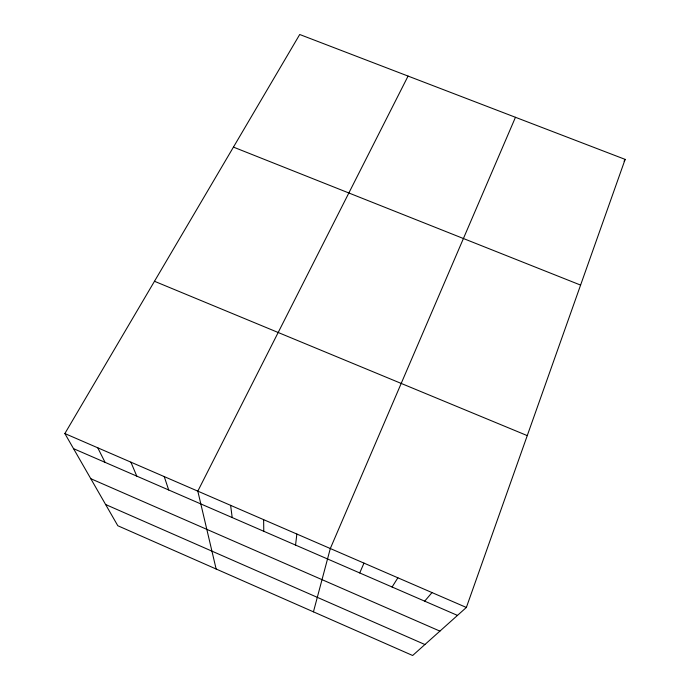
<?xml version="1.0" encoding="UTF-8"?>
<svg xmlns="http://www.w3.org/2000/svg" width="690" height="690" viewBox="0 0 690 690"><rect width="100%" height="100%" fill="white"/><g stroke="black" fill="none" stroke-linecap="round" stroke-linejoin="round"><path stroke-width="1.03" d="M295.553 545.083L296.864 534.043M313.441 611.84L330.312 548.533L515.465 117.291M466.362 607.459L625.14 159.381L299.719 34.5L64.86 433.553L117.809 525.737L412.646 655.5L466.362 607.459L64.86 433.553M359.714 572.942L363.984 563.118M408.066 76.081L197.814 491.142L216.134 569.009M624.079 161.244L625.14 159.381M392.093 587.009L397.889 577.797M424.686 601.163L432.009 592.581M233.444 147.108L580.592 285.091M154.482 281.279L527.255 435.614M73.537 448.655L457.479 615.402M90.787 478.696L439.91 631.117M105.622 504.519L424.911 644.529M97.764 447.801L105.053 462.343M130.893 462.153L136.775 476.117M164.237 476.6L168.696 489.986M230.615 505.347L232.202 517.569M263.632 519.648L263.778 531.283"/></g></svg>
